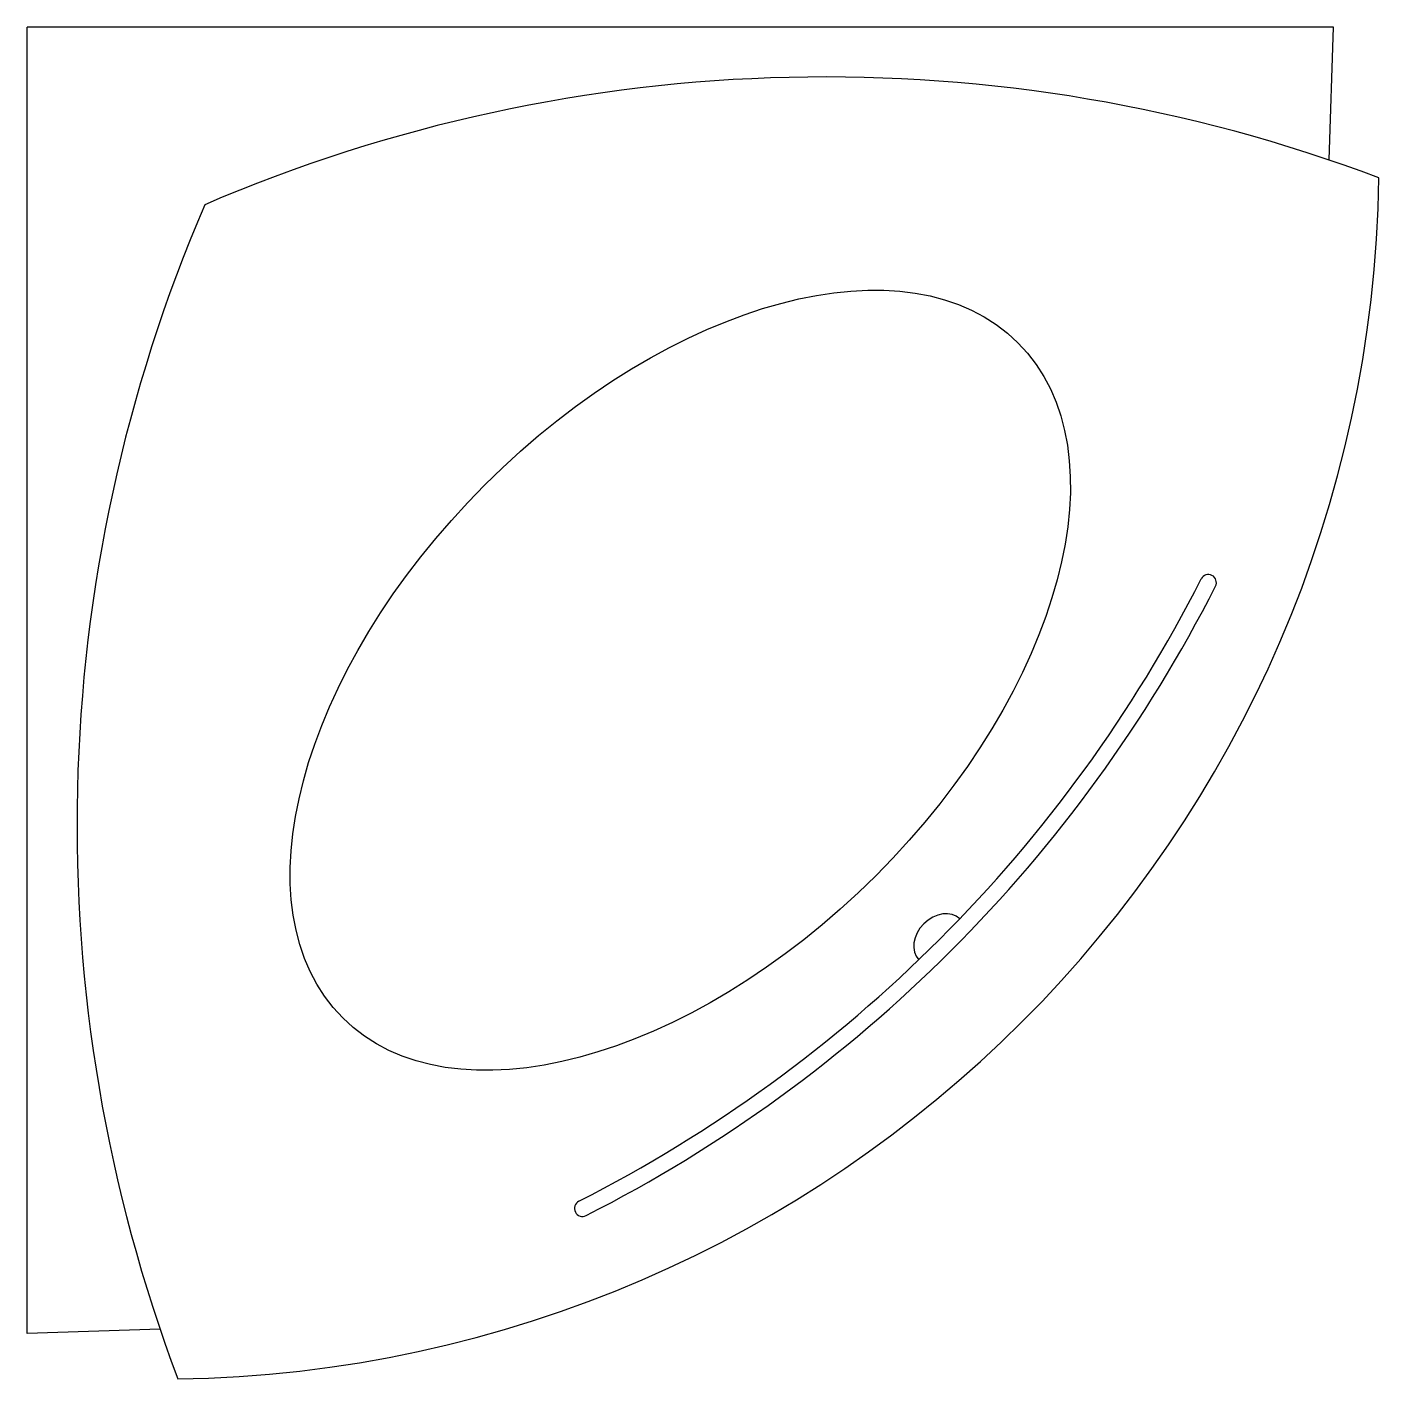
# Model space of a CAD drawing. Header units: millimetres. Extents: x -2993.41 to -2992.07, y 2925.84 to 2927.19.
import ezdxf

# ---------------------------------------------------------------- set-up
doc = ezdxf.new("R2010")
doc.units = ezdxf.units.MM
doc.header["$LTSCALE"] = 10
doc.layers.add('banheiro_louças', color=2, linetype='Continuous')

msp = doc.modelspace()

# ---------------------------------------------------------------- linework, layer by layer
at = {"layer": 'banheiro_louças'}
for p, q in [((-2993.4107, 2925.889), (-2993.4107, 2927.189)), ((-2992.1107, 2927.189), (-2993.4107, 2927.189)), ((-2992.115, 2927.0567), (-2992.1107, 2927.189)), ((-2993.2784, 2925.8932), (-2993.4107, 2925.889))]:
    msp.add_line(p, q, dxfattribs=at)
for centre, radius, start, end in [((-2992.6165, 2925.5765), 1.5628, 69.3556, 113.2696), ((-2993.2787, 2927.057), 1.2133, 270.85, 359.1498), ((-2991.7982, 2926.3948), 1.5628, 156.7302, 200.6442)]:
    msp.add_arc(centre, radius, start, end, dxfattribs=at)
at = {"layer": 'banheiro_louças', "color": 1}
for centre, radius, start, end in [((-2993.5015, 2927.2798), 1.4124, 296.9403, 333.0595), ((-2992.2353, 2926.6362), 0.008, 333.0595, 153.0595), ((-2993.5015, 2927.2798), 1.4284, 296.9403, 333.0595), ((-2992.858, 2926.0135), 0.008, 116.9403, 296.9403)]:
    msp.add_arc(centre, radius, start, end, dxfattribs=at)
msp.add_ellipse((-2992.7607, 2926.539), major_axis=(-0.3359, -0.3359), ratio=0.578947, dxfattribs=at)
msp.add_ellipse((-2992.5028, 2926.281), major_axis=(0.0204, 0.0204), ratio=0.768785, start_param=0.013306, end_param=3.128286, dxfattribs=at)

doc.saveas('drawing.dxf')
